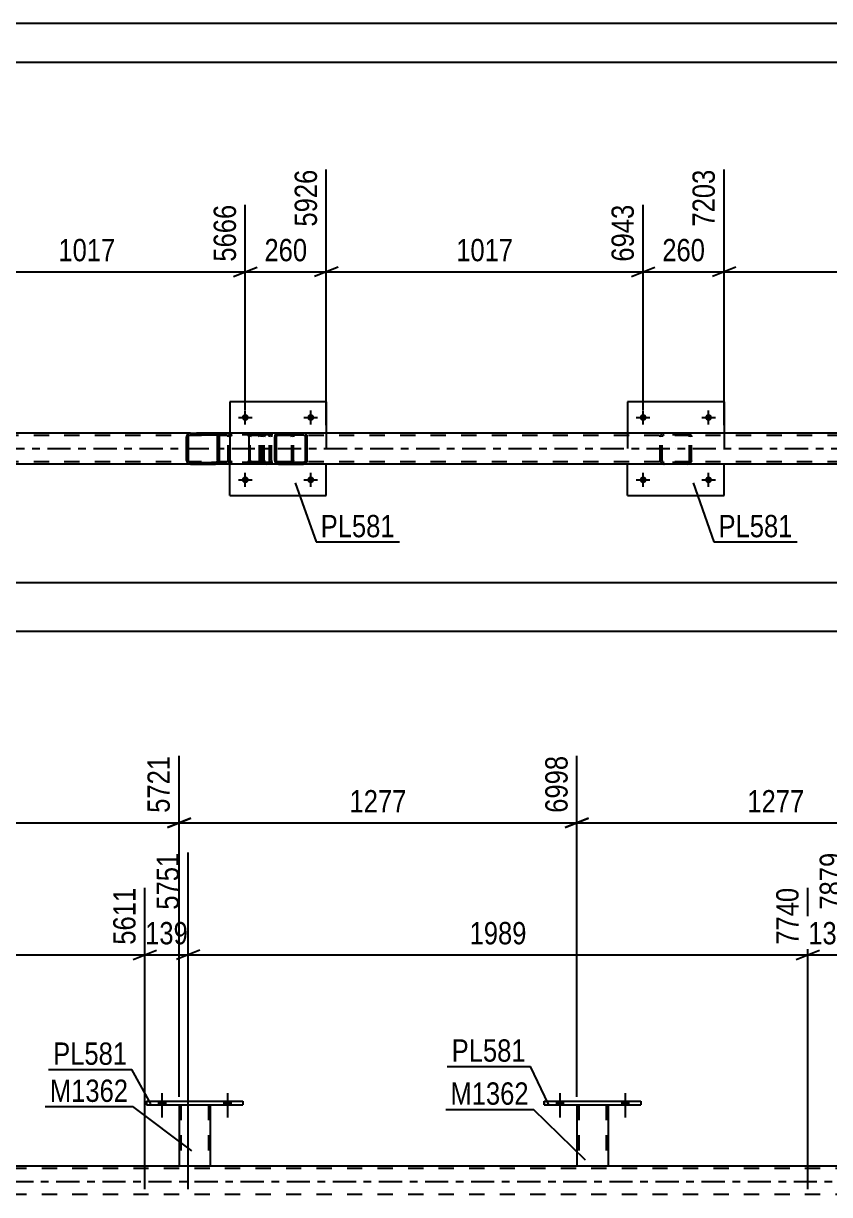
# Model space of a CAD drawing. Header units: millimetres. Extents: x 0 to 841, y 0 to 594.
# Drawn here: x 284.6 to 388.2, y 443.7 to 594 of the extents above; entities that cross this region are included whole.
import ezdxf

# ---------------------------------------------------------------- set-up
doc = ezdxf.new("R2010")
doc.units = ezdxf.units.MM
doc.linetypes.add('DXK_LINE_DOT2', pattern=[3.9198, 1.9599, -1.9599])
doc.linetypes.add('DXK_LINE_DOT3', pattern=[5.9187, 2.979, -0.9799, 0.9799, -0.9799])
doc.styles.add('Arial Narrow', font='ARIALN.TTF', dxfattribs={"height": 0.2})

# ---------------------------------------------------------------- blocks, each defined once
blk = doc.blocks.new('Unknown-318884321-1135')
at = {"color": 5, "linetype": 'Continuous'}
for p, q in [((841, 594), (0, 594)), ((836, 589), (5, 589))]:
    blk.add_line(p, q, dxfattribs=at)
blk = doc.blocks.new('Part-318884321-18856 - 18851')
at = {"linetype": 'Continuous'}
h = blk.add_hatch(dxfattribs=at)
h.set_pattern_fill('', scale=0.7, style=0, pattern_type=0)
h.set_pattern_definition([(45, (309.8378, 540.955), (-1.57154, 1.57154), [])])
h.paths.add_polyline_path([(309.84, 537.91), (309.84, 540.95), (309.8, 541.14), (309.69, 541.29), (309.52, 541.4), (309.33, 541.43), (306.09, 541.43), (305.9, 541.4), (305.73, 541.29), (305.62, 541.14), (305.58, 540.95), (305.58, 537.91), (305.62, 537.73), (305.73, 537.58), (305.9, 537.47), (306.09, 537.43), (309.33, 537.43), (309.52, 537.47), (309.69, 537.58), (309.8, 537.73)])
h.paths.add_polyline_path([(309.51, 537.75), (309.42, 537.69), (309.33, 537.67), (306.09, 537.67), (305.99, 537.69), (305.91, 537.75), (305.86, 537.82), (305.84, 537.91), (305.84, 540.95), (305.86, 541.05), (305.91, 541.12), (305.99, 541.18), (306.09, 541.19), (309.33, 541.19), (309.42, 541.18), (309.51, 541.12), (309.56, 541.05), (309.58, 540.95), (309.58, 537.91), (309.56, 537.82)])
at = {"color": 2, "linetype": 'Continuous'}
for p, q in [((305.62, 541.14), (305.58, 540.95)), ((305.86, 541.05), (305.91, 541.12)), ((306.09, 541.43), (305.9, 541.4)), ((305.91, 541.12), (305.99, 541.18)), ((305.99, 541.18), (306.09, 541.19)), ((306.09, 541.43), (309.33, 541.43)), ((306.09, 541.19), (309.33, 541.19)), ((313.92, 541.43), (309.33, 541.43)), ((309.52, 541.4), (309.33, 541.43)), ((309.33, 541.19), (309.42, 541.18)), ((309.42, 541.18), (309.51, 541.12)), ((309.51, 541.12), (309.56, 541.05)), ((309.84, 540.95), (309.8, 541.14)), ((305.58, 537.91), (305.58, 540.95)), ((305.84, 540.95), (305.86, 541.05)), ((305.84, 537.91), (305.84, 540.95)), ((309.56, 541.05), (309.58, 540.95)), ((309.58, 537.91), (309.58, 540.95)), ((309.84, 537.91), (309.84, 540.95)), ((305.58, 537.91), (305.62, 537.73)), ((305.86, 537.82), (305.84, 537.91)), ((305.91, 537.75), (305.86, 537.82)), ((305.9, 537.47), (306.09, 537.43)), ((305.99, 537.69), (305.91, 537.75)), ((306.09, 537.67), (305.99, 537.69)), ((306.09, 537.67), (309.33, 537.67)), ((306.09, 537.43), (309.33, 537.43)), ((309.42, 537.69), (309.33, 537.67)), ((309.33, 537.43), (309.52, 537.47)), ((313.92, 537.43), (309.33, 537.43)), ((309.51, 537.75), (309.42, 537.69)), ((309.56, 537.82), (309.51, 537.75)), ((309.58, 537.91), (309.56, 537.82)), ((309.8, 537.73), (309.84, 537.91))]:
    blk.add_line(p, q, dxfattribs=at)
at = {"color": 7, "linetype": 'DXK_LINE_DOT2'}
for p, q in [((309.33, 541.43), (306.09, 541.43)), ((314.68, 541.19), (306.09, 541.19)), ((310.94, 540.95), (310.98, 541.14)), ((311.27, 541.12), (311.21, 541.05)), ((311.25, 541.4), (311.45, 541.43)), ((311.27, 541.12), (311.29, 541.14)), ((311.29, 541.14), (311.35, 541.18)), ((311.35, 541.18), (311.45, 541.19)), ((314.68, 541.43), (311.45, 541.43)), ((314.68, 541.43), (314.88, 541.4)), ((314.78, 541.18), (314.68, 541.19)), ((314.86, 541.12), (314.78, 541.18)), ((314.92, 541.05), (314.86, 541.12)), ((315.16, 541.14), (315.19, 540.95)), ((310.94, 537.91), (310.94, 540.95)), ((311.21, 541.05), (311.19, 540.95)), ((311.19, 537.91), (311.19, 540.95)), ((314.94, 540.95), (314.92, 541.05)), ((314.94, 537.91), (314.94, 540.95)), ((315.19, 537.91), (315.19, 540.95)), ((314.68, 537.67), (306.09, 537.67)), ((309.33, 537.43), (306.09, 537.43)), ((310.98, 537.73), (310.94, 537.91)), ((311.19, 537.91), (311.21, 537.82)), ((311.21, 537.82), (311.27, 537.75)), ((311.45, 537.43), (311.25, 537.47)), ((311.27, 537.75), (311.29, 537.73)), ((311.29, 537.73), (311.35, 537.69)), ((311.35, 537.69), (311.45, 537.67)), ((314.68, 537.43), (311.45, 537.43)), ((314.68, 537.67), (314.78, 537.69)), ((314.88, 537.47), (314.68, 537.43)), ((314.78, 537.69), (314.86, 537.75)), ((314.86, 537.75), (314.92, 537.82)), ((314.92, 537.82), (314.94, 537.91)), ((315.19, 537.91), (315.16, 537.73))]:
    blk.add_line(p, q, dxfattribs=at)
at = {"color": 2, "linetype": 'Continuous'}
for centre, start, end in [((306.07, 540.93), 110.7583, 155.68), ((309.35, 540.93), 24.3199, 69.2416), ((306.07, 537.94), 204.3199, 249.2416), ((309.35, 537.94), 290.7583, 335.68)]:
    blk.add_arc(centre, 0.496, start, end, dxfattribs=at)
at = {"color": 7, "linetype": 'DXK_LINE_DOT2'}
for centre, start, end in [((311.43, 540.93), 110.7583, 155.68), ((314.7, 540.93), 24.3199, 69.2416), ((311.43, 537.94), 204.3199, 249.2416), ((314.7, 537.94), 290.7583, 335.68)]:
    blk.add_arc(centre, 0.496, start, end, dxfattribs=at)
blk = doc.blocks.new('Part-318884321-18858 - 18851')
at = {"linetype": 'Continuous'}
h = blk.add_hatch(dxfattribs=at)
h.set_pattern_fill('', scale=0.7, style=0, pattern_type=0)
h.set_pattern_definition([(45, (321.0989, 540.955), (-1.5715, 1.5715), [])])
h.paths.add_polyline_path([(321.1, 537.91), (321.1, 540.95), (321.06, 541.14), (320.95, 541.29), (320.79, 541.4), (320.6, 541.43), (317.41, 541.43), (317.22, 541.4), (317.06, 541.29), (316.95, 541.14), (316.91, 540.95), (316.91, 537.91), (316.95, 537.73), (317.06, 537.58), (317.22, 537.47), (317.41, 537.43), (320.6, 537.43), (320.79, 537.47), (320.95, 537.58), (321.06, 537.73)])
h.paths.add_polyline_path([(320.77, 537.75), (320.69, 537.69), (320.6, 537.67), (317.41, 537.67), (317.32, 537.69), (317.23, 537.75), (317.18, 537.82), (317.16, 537.91), (317.16, 540.95), (317.18, 541.05), (317.23, 541.12), (317.32, 541.18), (317.41, 541.19), (320.6, 541.19), (320.69, 541.18), (320.77, 541.12), (320.83, 541.05), (320.85, 540.95), (320.85, 537.91), (320.83, 537.82)])
at = {"color": 2, "linetype": 'Continuous'}
for p, q in [((313.65, 540.95), (313.67, 541.14)), ((313.67, 541.14), (313.73, 541.29)), ((313.73, 541.29), (313.81, 541.4)), ((313.81, 541.4), (313.92, 541.43)), ((317.41, 541.43), (313.92, 541.43)), ((316.95, 541.14), (316.91, 540.95)), ((317.18, 541.05), (317.23, 541.12)), ((317.41, 541.43), (317.22, 541.4)), ((317.23, 541.12), (317.32, 541.18)), ((317.32, 541.18), (317.41, 541.19)), ((317.41, 541.43), (320.6, 541.43)), ((317.41, 541.19), (320.6, 541.19)), ((320.79, 541.4), (320.6, 541.43)), ((320.6, 541.19), (320.69, 541.18)), ((320.69, 541.18), (320.77, 541.12)), ((320.77, 541.12), (320.83, 541.05)), ((321.1, 540.95), (321.06, 541.14)), ((313.65, 537.91), (313.65, 540.95)), ((316.91, 537.91), (316.91, 540.95)), ((317.16, 540.95), (317.18, 541.05)), ((317.16, 537.91), (317.16, 540.95)), ((320.83, 541.05), (320.85, 540.95)), ((320.85, 537.91), (320.85, 540.95)), ((321.1, 537.91), (321.1, 540.95)), ((313.67, 537.73), (313.65, 537.91)), ((313.73, 537.58), (313.67, 537.73)), ((313.81, 537.47), (313.73, 537.58)), ((313.92, 537.43), (313.81, 537.47)), ((317.41, 537.43), (313.92, 537.43)), ((316.91, 537.91), (316.95, 537.73)), ((317.18, 537.82), (317.16, 537.91)), ((317.23, 537.75), (317.18, 537.82)), ((317.22, 537.47), (317.41, 537.43)), ((317.32, 537.69), (317.23, 537.75)), ((317.41, 537.67), (317.32, 537.69)), ((317.41, 537.67), (320.6, 537.67)), ((317.41, 537.43), (320.6, 537.43)), ((320.69, 537.69), (320.6, 537.67)), ((320.6, 537.43), (320.79, 537.47)), ((320.77, 537.75), (320.69, 537.69)), ((320.83, 537.82), (320.77, 537.75)), ((320.85, 537.91), (320.83, 537.82)), ((321.06, 537.73), (321.1, 537.91))]:
    blk.add_line(p, q, dxfattribs=at)
at = {"color": 7, "linetype": 'DXK_LINE_DOT2'}
for p, q in [((313.82, 541.12), (313.79, 541.05)), ((313.87, 541.18), (313.82, 541.12)), ((313.92, 541.19), (313.87, 541.18)), ((320.6, 541.19), (313.92, 541.19)), ((315.19, 541.19), (315.19, 541.43)), ((316.01, 541.43), (316.2, 541.4)), ((316.11, 541.18), (316.01, 541.19)), ((316.19, 541.12), (316.11, 541.18)), ((316.24, 541.05), (316.19, 541.12)), ((316.47, 541.14), (316.51, 540.95)), ((320.6, 541.43), (317.41, 541.43)), ((313.79, 541.05), (313.78, 540.95)), ((313.78, 537.91), (313.78, 540.95)), ((316.26, 540.95), (316.24, 541.05)), ((316.26, 537.91), (316.26, 540.95)), ((316.51, 537.91), (316.51, 540.95)), ((313.78, 537.91), (313.79, 537.82)), ((313.79, 537.82), (313.82, 537.75)), ((313.82, 537.75), (313.87, 537.69)), ((313.87, 537.69), (313.92, 537.67)), ((320.6, 537.67), (313.92, 537.67)), ((315.19, 537.43), (315.19, 537.67)), ((316.01, 537.67), (316.11, 537.69)), ((316.2, 537.47), (316.01, 537.43)), ((316.11, 537.69), (316.19, 537.75)), ((316.19, 537.75), (316.24, 537.82)), ((316.24, 537.82), (316.26, 537.91)), ((316.51, 537.91), (316.47, 537.73)), ((320.6, 537.43), (317.41, 537.43))]:
    blk.add_line(p, q, dxfattribs=at)
for centre, start, end in [((316.02, 540.94), 23.8494, 68.8059), ((316.02, 537.93), 291.1941, 336.1506)]:
    blk.add_arc(centre, 0.492, start, end, dxfattribs=at)
at = {"color": 2, "linetype": 'Continuous'}
for centre, start, end in [((317.4, 540.94), 111.1941, 156.1506), ((320.61, 540.94), 23.8494, 68.8059), ((317.4, 537.93), 203.8494, 248.8059), ((320.61, 537.93), 291.1941, 336.1506)]:
    blk.add_arc(centre, 0.492, start, end, dxfattribs=at)
blk = doc.blocks.new('Bolt-318884321-18979 - 18851')
at = {"linetype": 'Continuous'}
for points in [[(363.78, 543.43, -1), (364.66, 543.43, -1)], [(372.18, 543.43, -1), (373.06, 543.43, -1)]]:
    blk.add_hatch(color=1, dxfattribs=at).paths.add_polyline_path(points)
at = {"color": 1, "linetype": 'Continuous'}
for p, q in [((364.22, 542.55), (364.22, 544.31)), ((372.62, 542.55), (372.62, 544.31)), ((363.34, 543.43), (365.1, 543.43)), ((371.74, 543.43), (373.5, 543.43))]:
    blk.add_line(p, q, dxfattribs=at)
blk = doc.blocks.new('Part-318884321-18938 - 18851')
at = {"color": 7, "linetype": 'DXK_LINE_DOT2'}
for p, q in [((366.42, 540.95), (366.46, 541.14)), ((366.45, 541.11), (366.42, 540.95)), ((366.46, 541.14), (366.45, 541.11)), ((366.73, 541.12), (366.68, 541.04)), ((366.9, 541.43), (366.72, 541.4)), ((366.72, 541.4), (366.9, 541.43)), ((366.81, 541.17), (366.73, 541.12)), ((366.9, 541.19), (366.81, 541.17)), ((369.94, 541.43), (366.9, 541.43)), ((369.94, 541.19), (366.9, 541.19)), ((370.12, 541.4), (369.94, 541.43)), ((369.94, 541.43), (370.12, 541.4)), ((370.03, 541.17), (369.94, 541.19)), ((370.11, 541.12), (370.03, 541.17)), ((370.16, 541.04), (370.11, 541.12)), ((370.39, 541.11), (370.38, 541.14)), ((370.38, 541.14), (370.42, 540.95)), ((370.42, 540.95), (370.39, 541.11)), ((366.42, 537.91), (366.42, 540.95)), ((366.68, 541.04), (366.66, 540.95)), ((366.66, 537.91), (366.66, 540.95)), ((370.18, 540.95), (370.16, 541.04)), ((370.18, 537.91), (370.18, 540.95)), ((370.42, 537.91), (370.42, 540.95)), ((366.42, 537.91), (366.43, 537.88)), ((366.45, 537.78), (366.42, 537.91)), ((366.43, 537.88), (366.45, 537.78)), ((366.45, 537.78), (366.46, 537.73)), ((366.46, 537.73), (366.45, 537.78)), ((366.66, 537.91), (366.68, 537.82)), ((366.68, 537.82), (366.73, 537.74)), ((366.72, 537.47), (366.89, 537.43)), ((366.9, 537.43), (366.72, 537.47)), ((366.73, 537.74), (366.81, 537.69)), ((366.81, 537.69), (366.9, 537.67)), ((369.94, 537.67), (366.9, 537.67)), ((369.94, 537.67), (370.03, 537.69)), ((370.12, 537.47), (369.94, 537.43)), ((369.96, 537.43), (370.12, 537.47)), ((370.03, 537.69), (370.11, 537.74)), ((370.11, 537.74), (370.16, 537.82)), ((370.16, 537.82), (370.18, 537.91)), ((370.38, 537.73), (370.39, 537.78)), ((370.39, 537.78), (370.38, 537.73)), ((370.42, 537.91), (370.39, 537.78)), ((370.39, 537.78), (370.41, 537.88)), ((370.41, 537.88), (370.42, 537.91))]:
    blk.add_line(p, q, dxfattribs=at)
at = {"color": 7, "linetype": 'DXK_LINE_DOT3'}
blk.add_line((368.42, 539.43), (368.42, 539.43), dxfattribs=at)
at = {"color": 2, "linetype": 'Continuous'}
for p, q in [((366.89, 537.43), (366.9, 537.43)), ((369.94, 537.43), (366.9, 537.43)), ((369.94, 537.43), (369.96, 537.43))]:
    blk.add_line(p, q, dxfattribs=at)
at = {"color": 7, "linetype": 'DXK_LINE_DOT2'}
for centre, start, end in [((366.9, 540.95), 112.5, 157.5), ((366.9, 540.95), 112.5, 157.5), ((369.94, 540.95), 22.5, 67.5), ((369.94, 540.95), 22.5, 67.5), ((366.9, 537.91), 202.5, 247.5), ((366.9, 537.91), 202.5, 247.5), ((369.94, 537.91), 292.5, 337.5)]:
    blk.add_arc(centre, 0.48, start, end, dxfattribs=at)
blk = doc.blocks.new('Part-318884321-18939 - 18851')
at = {"color": 2, "linetype": 'Continuous'}
for p, q in [((374.62, 545.43), (362.22, 545.43)), ((362.22, 545.43), (362.22, 541.43)), ((374.62, 545.43), (374.62, 541.43)), ((362.22, 533.43), (362.22, 537.43)), ((374.62, 533.43), (374.62, 537.43)), ((362.22, 533.43), (374.62, 533.43))]:
    blk.add_line(p, q, dxfattribs=at)
at = {"color": 7, "linetype": 'DXK_LINE_DOT2'}
for p, q in [((362.22, 541.43), (362.22, 537.43)), ((374.62, 541.43), (374.62, 537.43))]:
    blk.add_line(p, q, dxfattribs=at)
blk = doc.blocks.new('Part-318884321-18940 - 18851')
at = {"color": 7, "linetype": 'DXK_LINE_DOT2'}
for p, q in [((315.34, 540.95), (315.38, 541.14)), ((315.37, 541.11), (315.34, 540.95)), ((315.38, 541.14), (315.37, 541.11)), ((315.65, 541.12), (315.6, 541.04)), ((315.82, 541.43), (315.64, 541.4)), ((315.64, 541.4), (315.82, 541.43)), ((315.73, 541.17), (315.65, 541.12)), ((315.82, 541.19), (315.73, 541.17)), ((318.86, 541.43), (315.82, 541.43)), ((318.86, 541.19), (315.82, 541.19)), ((319.04, 541.4), (318.86, 541.43)), ((318.86, 541.43), (319.04, 541.4)), ((318.95, 541.17), (318.86, 541.19)), ((319.03, 541.12), (318.95, 541.17)), ((319.08, 541.04), (319.03, 541.12)), ((319.32, 541.05), (319.3, 541.14)), ((319.3, 541.14), (319.34, 540.95)), ((315.34, 537.91), (315.34, 540.95)), ((315.6, 541.04), (315.58, 540.95)), ((315.58, 537.91), (315.58, 540.95)), ((319.1, 540.95), (319.08, 541.04)), ((319.1, 537.91), (319.1, 540.95)), ((319.34, 540.95), (319.32, 541.05)), ((319.34, 537.91), (319.34, 540.95)), ((315.34, 537.91), (315.37, 537.78)), ((315.38, 537.73), (315.34, 537.91)), ((315.37, 537.78), (315.38, 537.73)), ((315.58, 537.91), (315.6, 537.82)), ((315.6, 537.82), (315.65, 537.74)), ((315.64, 537.47), (315.8, 537.43)), ((315.82, 537.43), (315.64, 537.47)), ((315.65, 537.74), (315.73, 537.69)), ((315.73, 537.69), (315.82, 537.67)), ((318.86, 537.67), (315.82, 537.67)), ((318.86, 537.67), (318.95, 537.69)), ((319.04, 537.47), (318.86, 537.43)), ((318.88, 537.43), (319.04, 537.47)), ((318.95, 537.69), (319.03, 537.74)), ((319.03, 537.74), (319.08, 537.82)), ((319.08, 537.82), (319.1, 537.91)), ((319.34, 537.91), (319.3, 537.73)), ((319.3, 537.73), (319.32, 537.82)), ((319.32, 537.82), (319.34, 537.91))]:
    blk.add_line(p, q, dxfattribs=at)
at = {"color": 7, "linetype": 'DXK_LINE_DOT3'}
blk.add_line((317.34, 539.43), (317.34, 539.43), dxfattribs=at)
at = {"color": 2, "linetype": 'Continuous'}
for p, q in [((315.8, 537.43), (315.82, 537.43)), ((318.86, 537.43), (315.82, 537.43)), ((318.86, 537.43), (318.88, 537.43))]:
    blk.add_line(p, q, dxfattribs=at)
at = {"color": 7, "linetype": 'DXK_LINE_DOT2'}
for centre, start, end in [((315.82, 540.95), 112.5, 157.5), ((315.82, 540.95), 112.5, 157.5), ((318.86, 540.95), 22.5, 67.5), ((318.86, 540.95), 22.5, 67.5), ((315.82, 537.91), 202.5, 247.5), ((315.82, 537.91), 202.5, 247.5), ((318.86, 537.91), 292.5, 337.5), ((318.86, 537.91), 292.5, 337.5)]:
    blk.add_arc(centre, 0.48, start, end, dxfattribs=at)
blk = doc.blocks.new('Part-318884321-18941 - 18851')
at = {"color": 2, "linetype": 'Continuous'}
for p, q in [((323.54, 545.43), (311.14, 545.43)), ((311.14, 545.43), (311.14, 541.43)), ((323.54, 545.43), (323.54, 541.43)), ((311.14, 533.43), (311.14, 537.43)), ((323.54, 533.43), (323.54, 537.43)), ((311.14, 533.43), (323.54, 533.43))]:
    blk.add_line(p, q, dxfattribs=at)
at = {"color": 7, "linetype": 'DXK_LINE_DOT2'}
for p, q in [((311.14, 541.43), (311.14, 537.43)), ((323.54, 541.43), (323.54, 537.43))]:
    blk.add_line(p, q, dxfattribs=at)
blk = doc.blocks.new('Part-318884321-18968 - 18851')
at = {"color": 7, "linetype": 'DXK_LINE_DOT2'}
for p, q in [((750.47, 541.11), (86.49, 541.11)), ((320.6, 541.43), (306.09, 541.43)), ((750.47, 537.75), (86.49, 537.75)), ((320.6, 537.43), (306.09, 537.43))]:
    blk.add_line(p, q, dxfattribs=at)
at = {"color": 2, "linetype": 'Continuous'}
for p, q in [((306.09, 541.43), (235.46, 541.43)), ((391.23, 541.43), (320.6, 541.43)), ((306.09, 537.43), (235.46, 537.43)), ((391.23, 537.43), (320.6, 537.43))]:
    blk.add_line(p, q, dxfattribs=at)
at = {"color": 7, "linetype": 'DXK_LINE_DOT3'}
blk.add_line((86.49, 539.43), (750.47, 539.43), dxfattribs=at)
blk = doc.blocks.new('Bolt-318884321-18980 - 18851')
at = {"linetype": 'Continuous'}
for points in [[(363.78, 535.43, -1), (364.66, 535.43, -1)], [(372.18, 535.43, -1), (373.06, 535.43, -1)]]:
    blk.add_hatch(color=1, dxfattribs=at).paths.add_polyline_path(points)
at = {"color": 1, "linetype": 'Continuous'}
for p, q in [((363.34, 535.43), (365.1, 535.43)), ((364.22, 534.55), (364.22, 536.31)), ((371.74, 535.43), (373.5, 535.43)), ((372.62, 534.55), (372.62, 536.31))]:
    blk.add_line(p, q, dxfattribs=at)
blk = doc.blocks.new('Bolt-318884321-18981 - 18851')
at = {"linetype": 'Continuous'}
for points in [[(312.7, 543.43, -1), (313.58, 543.43, -1)], [(321.1, 543.43, -1), (321.98, 543.43, -1)]]:
    blk.add_hatch(color=1, dxfattribs=at).paths.add_polyline_path(points)
at = {"color": 1, "linetype": 'Continuous'}
for p, q in [((313.14, 542.55), (313.14, 544.31)), ((321.54, 542.55), (321.54, 544.31)), ((312.26, 543.43), (314.02, 543.43)), ((320.66, 543.43), (322.42, 543.43))]:
    blk.add_line(p, q, dxfattribs=at)
blk = doc.blocks.new('Bolt-318884321-18982 - 18851')
at = {"linetype": 'Continuous'}
for points in [[(312.7, 535.43, -1), (313.58, 535.43, -1)], [(321.1, 535.43, -1), (321.98, 535.43, -1)]]:
    blk.add_hatch(color=1, dxfattribs=at).paths.add_polyline_path(points)
at = {"color": 1, "linetype": 'Continuous'}
for p, q in [((312.26, 535.43), (314.02, 535.43)), ((313.14, 534.55), (313.14, 536.31)), ((320.66, 535.43), (322.42, 535.43)), ((321.54, 534.55), (321.54, 536.31))]:
    blk.add_line(p, q, dxfattribs=at)
blk = doc.blocks.new('Part-318884321-3902 - 3831')
at = {"color": 2, "linetype": 'Continuous'}
for p, q in [((355.72, 455.23), (355.72, 447.39)), ((359.72, 455.23), (359.72, 447.39)), ((355.72, 447.39), (359.68, 447.39)), ((359.72, 447.39), (359.68, 447.39))]:
    blk.add_line(p, q, dxfattribs=at)
at = {"color": 7, "linetype": 'DXK_LINE_DOT2'}
for p, q in [((355.72, 455.23), (359.72, 455.23)), ((355.72, 455.23), (355.72, 455.23)), ((355.72, 455.23), (355.72, 455.23)), ((355.96, 455.23), (355.96, 447.39)), ((359.48, 455.23), (359.48, 447.39)), ((359.72, 455.23), (359.72, 455.23)), ((359.72, 455.23), (359.72, 455.23)), ((359.46, 447.39), (359.48, 447.39))]:
    blk.add_line(p, q, dxfattribs=at)
blk = doc.blocks.new('Bolt-318884321-3880 - 3831')
at = {"linetype": 'Continuous'}
for points in [[(353.08, 455.23), (353.96, 455.23), (353.96, 455.71), (353.08, 455.71)], [(361.48, 455.23), (362.36, 455.23), (362.36, 455.71), (361.48, 455.71)]]:
    blk.add_hatch(color=1, dxfattribs=at).paths.add_polyline_path(points)
at = {"color": 1, "linetype": 'Continuous'}
for p, q in [((353.08, 455.71), (353.08, 455.23)), ((353.52, 456.71), (353.52, 453.59)), ((353.96, 455.71), (353.96, 455.23)), ((361.48, 455.71), (361.48, 455.23)), ((361.92, 456.71), (361.92, 453.59)), ((362.36, 455.71), (362.36, 455.23))]:
    blk.add_line(p, q, dxfattribs=at)
blk = doc.blocks.new('Part-318884321-4210 - 3831')
at = {"color": 2, "linetype": 'Continuous'}
blk.add_line((75.79, 447.39), (790.7, 447.39), dxfattribs=at)
at = {"color": 7, "linetype": 'DXK_LINE_DOT2'}
for p, q in [((790.7, 447.07), (75.79, 447.07)), ((790.7, 443.71), (75.79, 443.71))]:
    blk.add_line(p, q, dxfattribs=at)
at = {"color": 7, "linetype": 'DXK_LINE_DOT3'}
blk.add_line((75.79, 445.39), (790.7, 445.39), dxfattribs=at)
blk = doc.blocks.new('Part-318884321-3892 - 3831')
at = {"color": 2, "linetype": 'Continuous'}
for p, q in [((304.64, 455.23), (304.64, 447.39)), ((308.64, 455.23), (308.64, 447.39)), ((304.64, 447.39), (308.6, 447.39)), ((308.64, 447.39), (308.6, 447.39))]:
    blk.add_line(p, q, dxfattribs=at)
at = {"color": 7, "linetype": 'DXK_LINE_DOT2'}
for p, q in [((304.64, 455.23), (308.64, 455.23)), ((304.64, 455.23), (304.64, 455.23)), ((304.64, 455.23), (304.64, 455.23)), ((304.88, 455.23), (304.88, 447.39)), ((308.4, 455.23), (308.4, 447.39)), ((308.64, 455.23), (308.64, 455.23)), ((308.64, 455.23), (308.64, 455.23)), ((308.33, 447.39), (308.34, 447.39)), ((308.34, 447.39), (308.38, 447.39)), ((308.38, 447.39), (308.4, 447.39))]:
    blk.add_line(p, q, dxfattribs=at)
blk = doc.blocks.new('Part-318884321-3897 - 3831')
at = {"color": 2, "linetype": 'Continuous'}
for p, q in [((300.44, 455.23), (300.44, 455.71)), ((300.44, 455.71), (300.44, 455.71)), ((300.44, 455.71), (312.84, 455.71)), ((312.84, 455.71), (312.84, 455.23)), ((300.44, 455.23), (300.44, 455.23)), ((300.44, 455.23), (312.84, 455.23))]:
    blk.add_line(p, q, dxfattribs=at)
at = {"color": 7, "linetype": 'DXK_LINE_DOT2'}
for p, q in [((300.44, 455.71), (300.44, 455.23)), ((300.44, 455.71), (300.44, 455.71)), ((312.84, 455.71), (312.84, 455.23)), ((300.44, 455.23), (300.44, 455.23))]:
    blk.add_line(p, q, dxfattribs=at)
blk = doc.blocks.new('Bolt-318884321-3913 - 3831')
at = {"linetype": 'Continuous'}
for points in [[(302, 455.23), (302.88, 455.23), (302.88, 455.71), (302, 455.71)], [(310.4, 455.23), (311.28, 455.23), (311.28, 455.71), (310.4, 455.71)]]:
    blk.add_hatch(color=1, dxfattribs=at).paths.add_polyline_path(points)
at = {"color": 1, "linetype": 'Continuous'}
for p, q in [((302, 455.71), (302, 455.23)), ((302.44, 456.71), (302.44, 453.59)), ((302.88, 455.71), (302.88, 455.23)), ((310.4, 455.71), (310.4, 455.23)), ((310.84, 456.71), (310.84, 453.59)), ((311.28, 455.71), (311.28, 455.23))]:
    blk.add_line(p, q, dxfattribs=at)
blk = doc.blocks.new('Bolt-318884321-3914 - 3831')
at = {"linetype": 'Continuous'}
for points in [[(302, 455.23), (302.88, 455.23), (302.88, 455.71), (302, 455.71)], [(310.4, 455.23), (311.28, 455.23), (311.28, 455.71), (310.4, 455.71)]]:
    blk.add_hatch(color=1, dxfattribs=at).paths.add_polyline_path(points)
at = {"color": 1, "linetype": 'Continuous'}
for p, q in [((302, 455.71), (302, 455.23)), ((302.44, 456.71), (302.44, 453.59)), ((302.88, 455.71), (302.88, 455.23)), ((310.4, 455.71), (310.4, 455.23)), ((310.84, 456.71), (310.84, 453.59)), ((311.28, 455.71), (311.28, 455.23))]:
    blk.add_line(p, q, dxfattribs=at)
blk = doc.blocks.new('Bolt-318884321-4092 - 3831')
at = {"linetype": 'Continuous'}
for points in [[(353.08, 455.23), (353.96, 455.23), (353.96, 455.71), (353.08, 455.71)], [(361.48, 455.23), (362.36, 455.23), (362.36, 455.71), (361.48, 455.71)]]:
    blk.add_hatch(color=1, dxfattribs=at).paths.add_polyline_path(points)
at = {"color": 1, "linetype": 'Continuous'}
for p, q in [((353.08, 455.71), (353.08, 455.23)), ((353.52, 456.71), (353.52, 453.59)), ((353.96, 455.71), (353.96, 455.23)), ((361.48, 455.71), (361.48, 455.23)), ((361.92, 456.71), (361.92, 453.59)), ((362.36, 455.71), (362.36, 455.23))]:
    blk.add_line(p, q, dxfattribs=at)
blk = doc.blocks.new('Part-318884321-4258 - 3831')
at = {"color": 2, "linetype": 'Continuous'}
for p, q in [((351.52, 455.23), (351.52, 455.71)), ((351.52, 455.71), (351.52, 455.71)), ((351.52, 455.71), (363.92, 455.71)), ((363.92, 455.71), (363.92, 455.23)), ((351.52, 455.23), (351.52, 455.23)), ((351.52, 455.23), (363.92, 455.23))]:
    blk.add_line(p, q, dxfattribs=at)
at = {"color": 7, "linetype": 'DXK_LINE_DOT2'}
for p, q in [((351.52, 455.71), (351.52, 455.23)), ((351.52, 455.71), (351.52, 455.71)), ((363.92, 455.71), (363.92, 455.23)), ((351.52, 455.23), (351.52, 455.23))]:
    blk.add_line(p, q, dxfattribs=at)
blk = doc.blocks.new('StraightDimension-318884321-23186 - 18851')
at = {"color": 7, "linetype": 'Continuous'}
for p, q in [((323.54, 542.43), (323.54, 575.24)), ((364.22, 544.43), (364.22, 570.74)), ((325.04, 562.73), (322.04, 561.53)), ((323.54, 562.13), (364.22, 562.13)), ((362.72, 561.53), (365.72, 562.73))]:
    blk.add_line(p, q, dxfattribs=at)
at = {"color": 0, "linetype": 'Continuous'}
blk.add_wipeout([(363.62, 571.34), (359.42, 571.34), (359.42, 562.83), (363.62, 562.83)], dxfattribs=at)
at = {"color": 0}
blk.add_wipeout([(348.14, 562.88), (348.14, 567.08), (339.62, 567.08), (339.62, 562.88)], dxfattribs=at)
at = {"color": 3, "linetype": 'Continuous', "style": 'Arial Narrow'}
blk.add_text('6943', height=2.863, rotation=90.0002, dxfattribs=at).set_placement((363.02, 563.43))
at = {"color": 3, "style": 'Arial Narrow'}
blk.add_text('1017', height=2.863, dxfattribs=at).set_placement((340.22, 563.48))
blk = doc.blocks.new('StraightDimension-318884321-23184 - 18851')
at = {"color": 7, "linetype": 'Continuous'}
for p, q in [((374.62, 542.43), (374.62, 575.24)), ((415.3, 544.43), (415.3, 570.74)), ((376.12, 562.73), (373.12, 561.53)), ((374.62, 562.13), (415.3, 562.13)), ((413.8, 561.53), (416.8, 562.73))]:
    blk.add_line(p, q, dxfattribs=at)
at = {"color": 0, "linetype": 'Continuous'}
blk.add_wipeout([(414.7, 571.34), (410.5, 571.34), (410.5, 562.83), (414.7, 562.83)], dxfattribs=at)
at = {"color": 0}
blk.add_wipeout([(399.22, 562.88), (399.22, 567.08), (390.7, 567.08), (390.7, 562.88)], dxfattribs=at)
at = {"color": 3, "linetype": 'Continuous', "style": 'Arial Narrow'}
blk.add_text('8220', height=2.863, rotation=90.0002, dxfattribs=at).set_placement((414.1, 563.43))
at = {"color": 3, "style": 'Arial Narrow'}
blk.add_text('1017', height=2.863, dxfattribs=at).set_placement((391.3, 563.48))
blk = doc.blocks.new('StraightDimension-318884321-23187 - 18851')
at = {"color": 7, "linetype": 'Continuous'}
for p, q in [((323.54, 542.43), (323.54, 575.24)), ((313.14, 544.43), (313.14, 570.74)), ((311.64, 561.53), (314.64, 562.73)), ((313.14, 562.13), (323.54, 562.13)), ((325.04, 562.73), (322.04, 561.53))]:
    blk.add_line(p, q, dxfattribs=at)
at = {"color": 0}
blk.add_wipeout([(321.68, 562.88), (321.68, 567.08), (315, 567.08), (315, 562.88)], dxfattribs=at)
at = {"color": 3, "style": 'Arial Narrow'}
blk.add_text('260', height=2.863, dxfattribs=at).set_placement((315.6, 563.48))
at = {"color": 0, "linetype": 'Continuous'}
blk.add_wipeout([(322.94, 575.84), (318.74, 575.84), (318.74, 567.33), (322.94, 567.33)], dxfattribs=at)
at = {"color": 3, "linetype": 'Continuous', "style": 'Arial Narrow'}
blk.add_text('5926', height=2.863, rotation=90.0002, dxfattribs=at).set_placement((322.34, 567.93))
blk = doc.blocks.new('StraightDimension-318884321-23185 - 18851')
at = {"color": 7, "linetype": 'Continuous'}
for p, q in [((374.62, 542.43), (374.62, 575.24)), ((364.22, 544.43), (364.22, 570.74)), ((362.72, 561.53), (365.72, 562.73)), ((364.22, 562.13), (374.62, 562.13)), ((376.12, 562.73), (373.12, 561.53))]:
    blk.add_line(p, q, dxfattribs=at)
at = {"color": 0}
blk.add_wipeout([(372.76, 562.88), (372.76, 567.08), (366.08, 567.08), (366.08, 562.88)], dxfattribs=at)
at = {"color": 3, "style": 'Arial Narrow'}
blk.add_text('260', height=2.863, dxfattribs=at).set_placement((366.68, 563.48))
at = {"color": 0, "linetype": 'Continuous'}
blk.add_wipeout([(374.02, 575.84), (369.82, 575.84), (369.82, 567.33), (374.02, 567.33)], dxfattribs=at)
at = {"color": 3, "linetype": 'Continuous', "style": 'Arial Narrow'}
blk.add_text('7203', height=2.863, rotation=90.0002, dxfattribs=at).set_placement((373.42, 567.93))
blk = doc.blocks.new('StraightDimension-318884321-23188 - 18851')
at = {"color": 7, "linetype": 'Continuous'}
for p, q in [((272.46, 542.43), (272.46, 575.24)), ((313.14, 544.43), (313.14, 570.74)), ((273.96, 562.73), (270.96, 561.53)), ((272.46, 562.13), (313.14, 562.13)), ((311.64, 561.53), (314.64, 562.73))]:
    blk.add_line(p, q, dxfattribs=at)
at = {"color": 0, "linetype": 'Continuous'}
blk.add_wipeout([(312.54, 571.34), (308.34, 571.34), (308.34, 562.83), (312.54, 562.83)], dxfattribs=at)
at = {"color": 0}
blk.add_wipeout([(297.06, 562.88), (297.06, 567.08), (288.54, 567.08), (288.54, 562.88)], dxfattribs=at)
at = {"color": 3, "linetype": 'Continuous', "style": 'Arial Narrow'}
blk.add_text('5666', height=2.863, rotation=90.0002, dxfattribs=at).set_placement((311.94, 563.43))
at = {"color": 3, "style": 'Arial Narrow'}
blk.add_text('1017', height=2.863, dxfattribs=at).set_placement((289.14, 563.48))
blk = doc.blocks.new('StraightDimension-318884321-24098 - 18851')
at = {"color": 7, "linetype": 'Continuous'}
blk.add_line((86.49, 522.25), (790.7, 522.25), dxfattribs=at)
blk = doc.blocks.new('StraightDimension-318884321-24143 - 18851')
at = {"color": 7, "linetype": 'Continuous'}
blk.add_line((85.85, 515.99), (791.34, 515.99), dxfattribs=at)
blk = doc.blocks.new('StraightDimension-318884321-22576 - 3831')
at = {"color": 7, "linetype": 'Continuous'}
for p, q in [((253.56, 456.23), (253.56, 500.01)), ((304.64, 456.23), (304.64, 500.01)), ((255.06, 492), (252.06, 490.8)), ((303.14, 490.8), (306.14, 492)), ((253.56, 491.4), (304.64, 491.4))]:
    blk.add_line(p, q, dxfattribs=at)
at = {"color": 0, "linetype": 'Continuous'}
blk.add_wipeout([(304.04, 500.61), (299.84, 500.61), (299.84, 492.1), (304.04, 492.1)], dxfattribs=at)
at = {"color": 0}
blk.add_wipeout([(283.36, 492.15), (283.36, 496.35), (274.84, 496.35), (274.84, 492.15)], dxfattribs=at)
at = {"color": 3, "linetype": 'Continuous', "style": 'Arial Narrow'}
blk.add_text('5721', height=2.863, rotation=90.0002, dxfattribs=at).set_placement((303.44, 492.7))
at = {"color": 3, "style": 'Arial Narrow'}
blk.add_text('1277', height=2.863, dxfattribs=at).set_placement((275.44, 492.75))
blk = doc.blocks.new('StraightDimension-318884321-22737 - 3831')
at = {"color": 7, "linetype": 'Continuous'}
for p, q in [((305.81, 444.39), (305.81, 487.59)), ((300.24, 444.39), (300.24, 483.09)), ((298.74, 473.87), (301.74, 475.07)), ((307.31, 475.07), (304.31, 473.87)), ((300.24, 474.47), (305.81, 474.47))]:
    blk.add_line(p, q, dxfattribs=at)
at = {"color": 0}
blk.add_wipeout([(306.37, 475.22), (306.37, 479.42), (299.68, 479.42), (299.68, 475.22)], dxfattribs=at)
at = {"color": 3, "style": 'Arial Narrow'}
blk.add_text('139', height=2.863, dxfattribs=at).set_placement((300.28, 475.82))
at = {"color": 0, "linetype": 'Continuous'}
blk.add_wipeout([(305.21, 488.19), (301.01, 488.19), (301.01, 479.67), (305.21, 479.67)], dxfattribs=at)
at = {"color": 3, "linetype": 'Continuous', "style": 'Arial Narrow'}
blk.add_text('5751', height=2.863, rotation=90.0002, dxfattribs=at).set_placement((304.61, 480.27))
blk = doc.blocks.new('StraightDimension-318884321-22736 - 3831')
at = {"color": 7, "linetype": 'Continuous'}
for p, q in [((305.81, 444.39), (305.81, 487.59)), ((385.37, 444.39), (385.37, 483.09)), ((307.31, 475.07), (304.31, 473.87)), ((383.87, 473.87), (386.87, 475.07)), ((305.81, 474.47), (385.37, 474.47))]:
    blk.add_line(p, q, dxfattribs=at)
at = {"color": 0, "linetype": 'Continuous'}
blk.add_wipeout([(384.77, 483.69), (380.57, 483.69), (380.57, 475.17), (384.77, 475.17)], dxfattribs=at)
at = {"color": 0}
blk.add_wipeout([(349.85, 475.22), (349.85, 479.42), (341.34, 479.42), (341.34, 475.22)], dxfattribs=at)
at = {"color": 3, "linetype": 'Continuous', "style": 'Arial Narrow'}
blk.add_text('7740', height=2.863, rotation=90.0002, dxfattribs=at).set_placement((384.17, 475.77))
at = {"color": 3, "style": 'Arial Narrow'}
blk.add_text('1989', height=2.863, dxfattribs=at).set_placement((341.94, 475.82))
blk = doc.blocks.new('StraightDimension-318884321-22738 - 3831')
at = {"color": 7, "linetype": 'Continuous'}
for p, q in [((220.68, 444.39), (220.68, 487.59)), ((300.24, 444.39), (300.24, 483.09)), ((222.18, 475.07), (219.18, 473.87)), ((298.74, 473.87), (301.74, 475.07)), ((220.68, 474.47), (300.24, 474.47))]:
    blk.add_line(p, q, dxfattribs=at)
at = {"color": 0, "linetype": 'Continuous'}
blk.add_wipeout([(299.64, 483.69), (295.44, 483.69), (295.44, 475.17), (299.64, 475.17)], dxfattribs=at)
at = {"color": 0}
blk.add_wipeout([(264.71, 475.22), (264.71, 479.42), (256.2, 479.42), (256.2, 475.22)], dxfattribs=at)
at = {"color": 3, "linetype": 'Continuous', "style": 'Arial Narrow'}
blk.add_text('5611', height=2.863, rotation=90.0002, dxfattribs=at).set_placement((299.04, 475.77))
at = {"color": 3, "style": 'Arial Narrow'}
blk.add_text('1989', height=2.863, dxfattribs=at).set_placement((256.8, 475.82))
blk = doc.blocks.new('StraightDimension-318884321-22574 - 3831')
at = {"color": 7, "linetype": 'Continuous'}
for p, q in [((355.72, 456.23), (355.72, 500.01)), ((406.8, 456.23), (406.8, 500.01)), ((357.22, 492), (354.22, 490.8)), ((405.3, 490.8), (408.3, 492)), ((355.72, 491.4), (406.8, 491.4))]:
    blk.add_line(p, q, dxfattribs=at)
at = {"color": 0, "linetype": 'Continuous'}
blk.add_wipeout([(406.2, 500.61), (402, 500.61), (402, 492.1), (406.2, 492.1)], dxfattribs=at)
at = {"color": 0}
blk.add_wipeout([(385.52, 492.15), (385.52, 496.35), (377, 496.35), (377, 492.15)], dxfattribs=at)
at = {"color": 3, "linetype": 'Continuous', "style": 'Arial Narrow'}
blk.add_text('8275', height=2.863, rotation=90.0002, dxfattribs=at).set_placement((405.6, 492.7))
at = {"color": 3, "style": 'Arial Narrow'}
blk.add_text('1277', height=2.863, dxfattribs=at).set_placement((377.6, 492.75))
blk = doc.blocks.new('StraightDimension-318884321-22575 - 3831')
at = {"color": 7, "linetype": 'Continuous'}
for p, q in [((304.64, 456.23), (304.64, 500.01)), ((355.72, 456.23), (355.72, 500.01)), ((306.14, 492), (303.14, 490.8)), ((354.22, 490.8), (357.22, 492)), ((304.64, 491.4), (355.72, 491.4))]:
    blk.add_line(p, q, dxfattribs=at)
at = {"color": 0, "linetype": 'Continuous'}
blk.add_wipeout([(355.12, 500.61), (350.92, 500.61), (350.92, 492.1), (355.12, 492.1)], dxfattribs=at)
at = {"color": 0}
blk.add_wipeout([(334.44, 492.15), (334.44, 496.35), (325.92, 496.35), (325.92, 492.15)], dxfattribs=at)
at = {"color": 3, "linetype": 'Continuous', "style": 'Arial Narrow'}
blk.add_text('6998', height=2.863, rotation=90.0002, dxfattribs=at).set_placement((354.52, 492.7))
at = {"color": 3, "style": 'Arial Narrow'}
blk.add_text('1277', height=2.863, dxfattribs=at).set_placement((326.52, 492.75))
blk = doc.blocks.new('StraightDimension-318884321-22735 - 3831')
at = {"color": 7, "linetype": 'Continuous'}
for p, q in [((390.95, 444.39), (390.95, 487.59)), ((385.37, 444.39), (385.37, 483.09)), ((383.87, 473.87), (386.87, 475.07)), ((392.45, 475.07), (389.45, 473.87)), ((385.37, 474.47), (390.95, 474.47))]:
    blk.add_line(p, q, dxfattribs=at)
at = {"color": 0}
blk.add_wipeout([(391.5, 475.22), (391.5, 479.42), (384.82, 479.42), (384.82, 475.22)], dxfattribs=at)
at = {"color": 3, "style": 'Arial Narrow'}
blk.add_text('139', height=2.863, dxfattribs=at).set_placement((385.42, 475.82))
at = {"color": 0, "linetype": 'Continuous'}
blk.add_wipeout([(390.35, 488.19), (386.15, 488.19), (386.15, 479.67), (390.35, 479.67)], dxfattribs=at)
at = {"color": 3, "linetype": 'Continuous', "style": 'Arial Narrow'}
blk.add_text('7879', height=2.863, rotation=90.0002, dxfattribs=at).set_placement((389.75, 480.27))
blk = doc.blocks.new('Mark-318884321-23055 - 18851')
at = {"color": 0}
blk.add_wipeout([(383.4, 528.06), (383.4, 531.06), (373.9, 531.06), (373.9, 528.06)], dxfattribs=at)
blk.add_wipeout([(383.4, 528.06), (383.4, 531.06), (373.9, 531.06), (373.9, 528.06)], dxfattribs=at)
at = {"color": 30, "linetype": 'Continuous'}
for p, q in [((370.64, 535.05), (373.3, 527.46)), ((373.3, 527.46), (384, 527.46))]:
    blk.add_line(p, q, dxfattribs=at)
at = {"color": 3, "style": 'Arial Narrow'}
blk.add_text('PL581', height=2.863, dxfattribs=at).set_placement((373.9, 528.06))
blk = doc.blocks.new('Mark-318884321-23058 - 18851')
at = {"color": 0}
blk.add_wipeout([(332.32, 528.06), (332.32, 531.06), (322.82, 531.06), (322.82, 528.06)], dxfattribs=at)
blk.add_wipeout([(332.32, 528.06), (332.32, 531.06), (322.82, 531.06), (322.82, 528.06)], dxfattribs=at)
at = {"color": 30, "linetype": 'Continuous'}
for p, q in [((319.56, 535.05), (322.22, 527.46)), ((322.22, 527.46), (332.92, 527.46))]:
    blk.add_line(p, q, dxfattribs=at)
at = {"color": 3, "style": 'Arial Narrow'}
blk.add_text('PL581', height=2.863, dxfattribs=at).set_placement((322.82, 528.06))
blk = doc.blocks.new('Mark-318884321-20727 - 3831')
at = {"color": 0}
blk.add_wipeout([(349.53, 455.24), (349.53, 458.24), (339.48, 458.24), (339.48, 455.24)], dxfattribs=at)
blk.add_wipeout([(349.53, 455.24), (349.53, 458.24), (339.48, 458.24), (339.48, 455.24)], dxfattribs=at)
at = {"color": 30, "linetype": 'Continuous'}
for p in [(338.88, 454.64), (356.81, 448.12)]:
    blk.add_line(p, (350.13, 454.64), dxfattribs=at)
at = {"color": 3, "style": 'Arial Narrow'}
blk.add_text('M1362', height=2.863, dxfattribs=at).set_placement((339.48, 455.24))
blk = doc.blocks.new('Mark-318884321-20711 - 3831')
at = {"color": 0}
blk.add_wipeout([(298.1, 455.6), (298.1, 458.6), (288.05, 458.6), (288.05, 455.6)], dxfattribs=at)
blk.add_wipeout([(298.1, 455.6), (298.1, 458.6), (288.05, 458.6), (288.05, 455.6)], dxfattribs=at)
at = {"color": 30, "linetype": 'Continuous'}
for p in [(287.45, 455), (306.26, 449.34)]:
    blk.add_line(p, (298.7, 455), dxfattribs=at)
at = {"color": 3, "style": 'Arial Narrow'}
blk.add_text('M1362', height=2.863, dxfattribs=at).set_placement((288.05, 455.6))
blk = doc.blocks.new('Mark-318884321-20714 - 3831')
at = {"color": 0}
blk.add_wipeout([(297.97, 460.36), (297.97, 463.36), (288.47, 463.36), (288.47, 460.36)], dxfattribs=at)
blk.add_wipeout([(297.97, 460.36), (297.97, 463.36), (288.47, 463.36), (288.47, 460.36)], dxfattribs=at)
at = {"color": 30, "linetype": 'Continuous'}
for p in [(287.87, 459.76), (301, 455.36)]:
    blk.add_line(p, (298.57, 459.76), dxfattribs=at)
at = {"color": 3, "style": 'Arial Narrow'}
blk.add_text('PL581', height=2.863, dxfattribs=at).set_placement((288.47, 460.36))
blk = doc.blocks.new('Mark-318884321-20730 - 3831')
at = {"color": 0}
blk.add_wipeout([(349.15, 460.76), (349.15, 463.76), (339.64, 463.76), (339.64, 460.76)], dxfattribs=at)
blk.add_wipeout([(349.15, 460.76), (349.15, 463.76), (339.64, 463.76), (339.64, 460.76)], dxfattribs=at)
at = {"color": 30, "linetype": 'Continuous'}
for p in [(339.04, 460.16), (352.08, 455.32)]:
    blk.add_line(p, (349.75, 460.16), dxfattribs=at)
at = {"color": 3, "style": 'Arial Narrow'}
blk.add_text('PL581', height=2.863, dxfattribs=at).set_placement((339.64, 460.76))

msp = doc.modelspace()

# ---------------------------------------------------------------- block references
for name in ['Unknown-318884321-1135', 'Part-318884321-18941 - 18851', 'Bolt-318884321-18981 - 18851', 'Part-318884321-18939 - 18851', 'Bolt-318884321-18979 - 18851', 'Part-318884321-18968 - 18851', 'Part-318884321-18856 - 18851', 'Part-318884321-18858 - 18851', 'Part-318884321-18940 - 18851', 'Part-318884321-18938 - 18851', 'Bolt-318884321-18982 - 18851', 'Bolt-318884321-18980 - 18851', 'Part-318884321-3897 - 3831', 'Bolt-318884321-3913 - 3831', 'Bolt-318884321-3914 - 3831', 'Part-318884321-4258 - 3831', 'Bolt-318884321-3880 - 3831', 'Bolt-318884321-4092 - 3831', 'Part-318884321-3892 - 3831', 'Part-318884321-3902 - 3831', 'Part-318884321-4210 - 3831']:
    msp.add_blockref(name, (0, 0))

# ---------------------------------------------------------------- next in the draw order: block references
for name in ['StraightDimension-318884321-23186 - 18851', 'StraightDimension-318884321-23184 - 18851', 'StraightDimension-318884321-24098 - 18851', 'StraightDimension-318884321-22576 - 3831']:
    msp.add_blockref(name, (0, 0))

# ---------------------------------------------------------------- next in the draw order: block references
for name in ['StraightDimension-318884321-23187 - 18851', 'StraightDimension-318884321-23185 - 18851', 'StraightDimension-318884321-24143 - 18851', 'StraightDimension-318884321-22737 - 3831']:
    msp.add_blockref(name, (0, 0))

# ---------------------------------------------------------------- next in the draw order: block references
for name in ['StraightDimension-318884321-23188 - 18851', 'Mark-318884321-23058 - 18851', 'Mark-318884321-23055 - 18851', 'StraightDimension-318884321-22738 - 3831', 'StraightDimension-318884321-22736 - 3831']:
    msp.add_blockref(name, (0, 0))

# ---------------------------------------------------------------- next in the draw order: block references
msp.add_blockref('StraightDimension-318884321-22574 - 3831', (0, 0))

# ---------------------------------------------------------------- next in the draw order: block references
for name in ['StraightDimension-318884321-22575 - 3831', 'StraightDimension-318884321-22735 - 3831']:
    msp.add_blockref(name, (0, 0))

# ---------------------------------------------------------------- next in the draw order: block references
for name in ['Mark-318884321-20711 - 3831', 'Mark-318884321-20727 - 3831']:
    msp.add_blockref(name, (0, 0))

# ---------------------------------------------------------------- next in the draw order: block references
for name in ['Mark-318884321-20714 - 3831', 'Mark-318884321-20730 - 3831']:
    msp.add_blockref(name, (0, 0))

doc.saveas('drawing.dxf')
